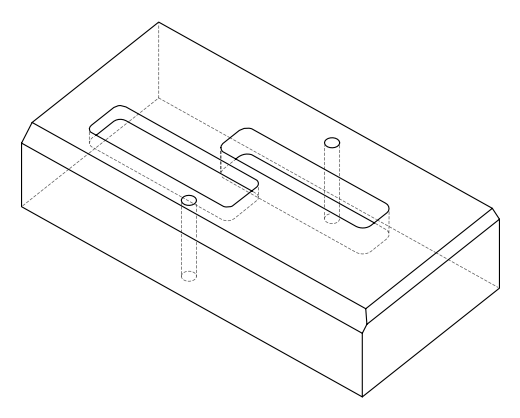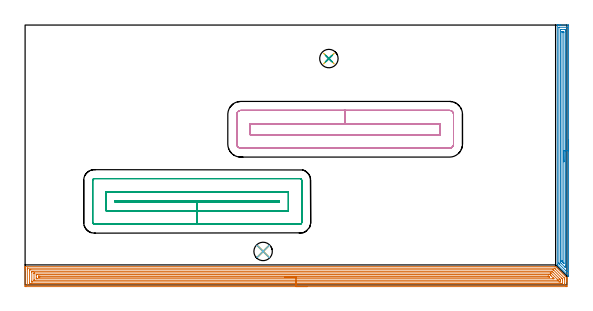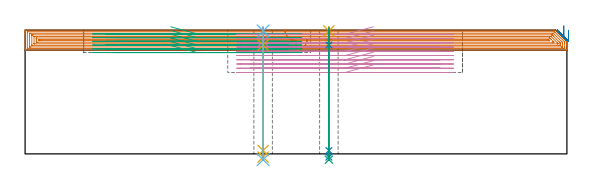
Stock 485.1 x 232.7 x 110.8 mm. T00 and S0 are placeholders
(PLAN: 12 operations, 8 tool changes, 68.4 min)
(1 AREA_MILL | FG_CHAMFER_SURFACE | UGT0205_001 | 27.25 min | 77716 mm3)
(2 AREA_MILL_1 | FG_CHAMFER_SURFACE_1 | UGT0205_001 | 7.27 min | 11124 mm3)
(3 MILL_RECTANGULAR_POCKET | POCKET_RECTANGULAR_STRAIGHT | NXT0201_012 | Follow Part, ap 4, ae 75% | 14.17 min | 230487 mm3)
(4 MILL_RECTANGULAR_POCKET_1 | POCKET_RECTANGULAR_STRAIGHT_1 | NXT0201_012 | Follow Part, ap 4, ae 75% | 17.53 min | 392286 mm3)
(5 SPOT_DRILL | STEP1HOLE | NXT0321_9005460120000 | 0.03 min | 21 mm3)
(6 SPOT_DRILL_1 | STEP1HOLE_1 | NXT0321_9005460120000 | 0.03 min | 13 mm3)
(7 DRILL_BLIND_HOLE_INTO_CENTER | STEP1HOLE | NXT0301_038 | 0.05 min | 305 mm3)
(8 GUN_DRILL_THROUGH_HOLE | STEP1HOLE | UGT0307_002 | 0.53 min | 2852 mm3)
(9 SPADE_DRILL_TO_ENLARGE_THROUGH_HOLE | STEP1HOLE | UGT0306_007 | 0.47 min | 20493 mm3)
(10 DRILL_BLIND_HOLE_INTO_CENTER_1 | STEP1HOLE_1 | NXT0301_038 | 0.05 min | 269 mm3)
(11 GUN_DRILL_THROUGH_HOLE_1 | STEP1HOLE_1 | UGT0307_002 | 0.53 min | 2863 mm3)
(12 SPADE_DRILL_TO_ENLARGE_THROUGH_HOLE_1 | STEP1HOLE_1 | UGT0306_007 | 0.47 min | 20523 mm3)
(TOOL UGT0205_001 | Chamfer Mill 20 x 3 x 45 deg. | D20 FL50 Z2)
(TOOL NXT0201_012 | ENDMILL 16mm [2P460-1600-NA 1630] | D16 FL38 Z6)
(TOOL NXT0321_9005460120000 | NC Spot Drill, 142deg, 12mm, Carbide, Uncoated | D12 PA142 FL30 Z2)
(TOOL NXT0301_038 | Carbide Drill 6.7mm [860.1-0670-034A1-MM 2214] | D6.7 PA140 FL53 Z2)
(TOOL UGT0307_002 | Gun Drill 6 mm | D6 PA130 FL24 Z1)
(TOOL UGT0306_007 | Spade Drill 16.5mm | D16.5 PA132 FL10 Z2)
(OP 1 AREA_MILL)
G17 G21 G94 G90
T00 M6
G54
G17 G0 G90 X252.55 Y-1.5 S1061 M3
G43 Z120.8 H0
Z102.9
G94 G1 X252.512 Z102.029 F250.
X252.398 Z101.164
X252.209 Z100.312
X251.947 Z99.48
X251.613 Z98.674
X251.21 Z97.9
X250.742 Z97.164
X250.21 Z96.472
X249.621 Z95.829
X248.978 Z95.24
X248.286 Z94.709
X247.55 Z94.24
X246.776 Z93.837
X245.97 Z93.503
X245.138 Z93.241
X244.287 Z93.052
X243.422 Z92.938
X242.55 Z92.9
X0.632
X0.107 Y-1.495 Z92.903
X0.009 Y-1.492 Z92.906
X0.004 Y-0.974 Z93.423
X0. Y-0.348 Z94.05
Y13.214 Z107.609
Y14.621 Z109.018
Y14.987 Z109.383
Y15.72 Z110.12
Y15.966 Z110.366
X0.007 Y16.367 Z110.759
X0.01 Y16.397 Z110.788
X0.185 Y16.4 Z110.8
X474.63
X474.995 Y16.398 Z110.787
X475.209 Y16.191 Z110.591
X484.985 Y6.415 Z100.814
X485.064 Y6.334 Z100.732
X485.098 Y6.292 Z100.688
X485.1 Y6.014 Z100.413
Y5.233 Z99.628
Y3.98 Z98.377
Y3.46 Z97.854
Y2.833 Z97.229
Y-0.714 Z93.683
X485.098 Y-0.974 Z93.423
X485.092 Y-1.492 Z92.906
X484.993 Y-1.495 Z92.903
X484.468 Y-1.5 Z92.9
X242.55
Y-0.086 Z94.314
X2.197 Y-0.085 Z94.315
X2.086 Y-0.084 Z94.316
X2.032 Y-0.081 Z94.319
X2.012 Y-0.079 Z94.321
X2.01 Y-0.063 Z94.337
X2.005 Y0.058 Z94.458
X2.001 Y0.329 Z94.729
X2. Y14.101 Z108.501
X2.002 Y14.516 Z108.916
X2.01 Y14.934 Z109.334
X2.012 Y14.98 Z109.38
X2.031 Y14.981 Z109.381
X2.086 Y14.984 Z109.384
X2.197 Y14.985 Z109.385
X2.42 Y14.986 Z109.386
X473.736
X473.956 Y14.979 Z109.379
X474.404 Y14.541 Z108.941
X474.63 Y14.319 Z108.719
X482.68 Y6.271 Z100.671
X482.829 Y6.12 Z100.52
X482.974 Y5.969 Z100.369
X483.068 Y5.871 Z100.271
X483.09 Y5.806 Z100.206
X483.096 Y5.707 Z100.107
X483.099 Y5.233 Z99.633
X483.1 Y4.816 Z99.216
Y1.269 Z95.669
Y0.799 Z95.199
X483.098 Y0.384 Z94.784
X483.09 Y-0.034 Z94.366
X483.088 Y-0.08 Z94.32
X483.069 Y-0.081 Z94.319
X483.014 Y-0.084 Z94.316
X482.903 Y-0.085 Z94.315
X482.68 Y-0.086 Z94.314
X242.55
Y1.329 Z95.729
X5.104
X4.568 Y1.33 Z95.73
X4.209 Y1.333 Z95.733
X4.09 Y1.336 Z95.736
X4.01 Y1.346 Z95.746
X4.006 Y1.479 Z95.879
X4.002 Y1.686 Z96.086
X4. Y1.893 Z96.293
X4.001 Y13.421 Z107.821
X4.004 Y13.49 Z107.89
X4.01 Y13.545 Z107.945
X4.015 Y13.565 Z107.965
X4.03 Y13.566 Z107.966
X4.209 Y13.569 Z107.969
X4.743 Y13.571 Z107.971
X5.104
X472.482
X472.842 Y13.569 Z107.969
X472.893 Y13.567 Z107.967
X472.92 Y13.565 Z107.965
X472.946 Y13.543 Z107.943
X473.061 Y13.434 Z107.834
X473.286 Y13.214 Z107.614
X480.38 Y6.12 Z100.52
X480.891 Y5.606 Z100.006
X481.07 Y5.418 Z99.818
X481.09 Y5.233 Z99.633
X481.096 Y5.029 Z99.429
X481.099 Y4.346 Z98.746
X481.1 Y4.139 Z98.539
X481.099 Y1.479 Z95.879
X481.096 Y1.41 Z95.81
X481.09 Y1.355 Z95.755
X481.085 Y1.335 Z95.735
X481.07 Y1.334 Z95.734
X480.891 Y1.331 Z95.731
X480.357 Y1.329 Z95.729
X479.996
X242.55
Y2.743 Z97.143
X6.721
X6.115 Y2.745 Z97.145
X6.05 Y2.747 Z97.147
X6.011 Y2.749 Z97.149
X6.009 Y2.797 Z97.197
X6.004 Y3.017 Z97.417
X6. Y3.457 Z97.857
Y11.438 Z105.838
X6.005 Y11.883 Z106.283
X6.01 Y12.103 Z106.503
X6.012 Y12.151 Z106.551
X6.066 Y12.153 Z106.553
X6.171 Y12.155 Z106.555
X6.892 Y12.157 Z106.557
X7.064
X471.225
X471.586 Y12.156 Z106.556
X471.766 Y12.153 Z106.553
X471.855 Y12.15 Z106.55
X471.897 Y12.142 Z106.542
X471.947 Y12.098 Z106.498
X472.61 Y11.44 Z105.84
X472.842 Y11.21 Z105.61
X478.208 Y5.843 Z100.243
X478.815 Y5.233 Z99.633
X479.014 Y5.029 Z99.429
X479.083 Y4.957 Z99.357
X479.09 Y4.901 Z99.301
X479.093 Y4.791 Z99.191
X479.1 Y4.349 Z98.749
Y3.462 Z97.862
X479.095 Y3.017 Z97.417
X479.09 Y2.797 Z97.197
X479.088 Y2.749 Z97.149
X479.034 Y2.747 Z97.147
X478.929 Y2.745 Z97.145
X478.208 Y2.743 Z97.143
X478.036
X242.55
Y4.157 Z98.557
X8.681
X8.49 Y4.158 Z98.558
X8.108 Y4.163 Z98.563
X8.009 Y4.164 Z98.564
X8.006 Y4.191 Z98.591
X8.003 Y4.25 Z98.65
X8.001 Y4.346 Z98.746
Y10.341 Z104.741
X8.004 Y10.554 Z104.954
X8.009 Y10.721 Z105.121
X8.011 Y10.736 Z105.136
X8.07 Y10.739 Z105.139
X8.172 Y10.741 Z105.141
X8.299 Y10.743 Z105.143
X8.49
X470.159
X470.35 Y10.742 Z105.142
X470.732 Y10.738 Z105.138
X470.837 Y10.736 Z105.136
X470.876 Y10.714 Z105.114
X471.053 Y10.549 Z104.949
X476.419 Y5.183 Z99.583
X476.836 Y4.761 Z99.161
X477.041 Y4.551 Z98.951
X477.09 Y4.5 Z98.9
X477.093 Y4.443 Z98.843
X477.095 Y4.346 Z98.746
X477.091 Y4.179 Z98.579
X477.089 Y4.164 Z98.564
X477.03 Y4.161 Z98.561
X476.929 Y4.159 Z98.559
X476.801 Y4.157 Z98.557
X476.61
X242.55
Y5.571 Z99.971
X11.022 Y5.572 Z99.972
X10.47 Y5.575 Z99.975
X10.121 Y5.578 Z99.978
X10.01 Y5.588 Z99.988
X10.004 Y5.695 Z100.095
X10.001 Y6.12 Z100.52
X10. Y6.585 Z100.985
Y8.359 Z102.759
Y8.78 Z103.18
X10.002 Y9.243 Z103.643
X10.009 Y9.311 Z103.711
X10.012 Y9.323 Z103.723
X10.021 Y9.325 Z103.725
X10.055 Y9.327 Z103.727
X10.193 Y9.328 Z103.728
X10.47 Y9.329 Z103.729
X469.264 Y9.328 Z103.728
X469.607 Y9.327 Z103.727
X469.743 Y9.324 Z103.724
X469.808 Y9.322 Z103.722
X469.934 Y9.207 Z103.607
X470.159 Y8.991 Z103.391
X470.372 Y8.78 Z103.18
X471.053 Y8.099 Z102.499
X472.842 Y6.311 Z100.711
X473.031 Y6.12 Z100.52
X473.217 Y5.931 Z100.331
X473.561 Y5.578 Z99.978
X473.391 Y5.575 Z99.975
X472.842 Y5.572 Z99.972
X472.501 Y5.571 Z99.971
X242.55
Y6.985 Z101.385
X13.174
X12.279 Y6.986 Z101.386
X12.258 Y6.987 Z101.387
X12.01 Y7.007 Z101.407
X12.005 Y7.258 Z101.658
X12.01 Y7.893 Z102.293
X12.239 Y7.913 Z102.313
X12.258
X13.131 Y7.915 Z102.315
X468.349 Y7.914 Z102.314
X468.37 Y7.913 Z102.313
X468.797 Y7.893 Z102.293
X469.264 Y7.432 Z101.832
X469.684 Y7.007 Z101.407
X469.285 Y6.987 Z101.387
X469.264 Y6.986 Z101.386
X242.55 Y6.985 Z101.385
X241.678 Z101.423
X240.814 Z101.537
X239.962 Z101.726
X239.13 Z101.988
X238.324 Z102.322
X237.55 Z102.725
X236.814 Z103.194
X236.122 Z103.725
X235.479 Z104.314
X234.89 Z104.957
X234.359 Z105.65
X233.89 Z106.385
X233.487 Z107.159
X233.153 Z107.965
X232.891 Z108.797
X232.702 Z109.649
X232.588 Z110.514
X232.55 Z111.385
G0 Z120.8
M5
M2
(OP 2 AREA_MILL_1)
G17 G21 G94 G90
T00 M6
G54
G17 G0 G90 X486.6 Y130.25 S1061 M3
G43 Z120.8 H0
Z110.7
G94 G1 Y130.212 Z109.828 F250.
Y130.098 Z108.964
Y129.909 Z108.112
Y129.647 Z107.28
Y129.313 Z106.474
Y128.91 Z105.7
Y128.441 Z104.964
Y127.91 Z104.272
Y127.321 Z103.629
Y126.678 Z103.04
Y125.986 Z102.509
Y125.25 Z102.04
Y124.476 Z101.637
Y123.67 Z101.303
Y122.838 Z101.041
Y121.986 Z100.852
Y121.122 Z100.738
Y120.25 Z100.7
Y8.044
X486.598 Y7.9 Z100.702
X486.592 Y7.814 Z100.706
X486.453 Y7.947 Z100.843
X486.307 Y8.092 Z100.992
X476.625 Y17.775 Z110.674
X476.504 Y17.905 Z110.79
X476.5 Y18.194 Z110.8
X476.502 Y232.556 Z110.798
X476.5 Y232.609 Z110.796
X476.507 Y232.69 Z110.784
X476.533 Y232.698 Z110.758
X476.547 Y232.7 Z110.744
X476.877 Z110.422
X477.408 Z109.891
X477.984 Z109.311
X479.163 Z108.134
X479.767 Z107.527
X486.008 Z101.289
X486.311 Y232.698 Z100.986
X486.591 Y232.69 Z100.706
X486.599 Y232.41 Z100.699
X486.6 Y120.25 Z100.7
X485.186 Z102.114
X485.185 Y11.886 Z102.115
X485.183 Y11.816 Z102.117
X485.179 Y11.693 Z102.121
X485.116 Y11.745 Z102.184
X484.898 Y11.955 Z102.402
X484.225 Y12.625 Z103.075
X484.003 Y12.846 Z103.297
X478.656 Y18.194 Z108.644
X477.984 Y18.874 Z109.316
X477.935 Y18.926 Z109.365
X477.921 Y19.017 Z109.379
X477.917 Y19.085 Z109.383
X477.916 Y19.154 Z109.384
X477.914 Y19.977 Z109.386
X477.917 Y230.395 Z109.383
X477.923 Y230.681 Z109.377
X477.939 Y230.69 Z109.361
X477.984 Y230.692 Z109.316
X478.504 Y230.699 Z108.796
X484.744 Z102.556
X485.116 Y230.696 Z102.184
X485.168 Y230.693 Z102.132
X485.178 Y230.691 Z102.122
X485.181 Y230.629 Z102.119
X485.184 Y230.537 Z102.116
X485.185 Y230.397 Z102.115
X485.186 Y230.328 Z102.114
Y120.25
X483.772 Z103.528
X483.771 Y16.864 Z103.529
Y16.411
X483.769 Y15.976 Z103.531
X483.765 Y15.554 Z103.535
X483.333 Y15.974 Z103.967
X482.889 Y16.411 Z104.411
X480.215 Y19.085 Z107.085
X479.767 Y19.538 Z107.533
X479.336 Y19.977 Z107.964
X479.331 Y20.412 Z107.969
X479.329 Y20.868 Z107.971
Y21.306
X479.331 Y228.545 Z107.969
X479.332 Y228.654 Z107.968
X479.334 Y228.68 Z107.966
X479.336 Y228.686 Z107.964
X479.355 Y228.69 Z107.945
X479.457 Y228.696 Z107.843
X479.613 Y228.699 Z107.687
X483.179 Z104.121
X483.333 Y228.697 Z103.967
X483.488 Y228.693 Z103.812
X483.765 Y228.681 Z103.535
X483.766 Y228.545 Z103.534
X483.77 Y228.108 Z103.53
X483.771 Y227.654 Z103.529
Y227.215
X483.772 Y120.25 Z103.528
X482.357 Z104.943
Y19.631
X482.355 Y19.458 Z104.945
X482.353 Y19.416 Z104.947
X482.352 Y19.409 Z104.948
X482.341 Y19.417 Z104.959
X482.281 Y19.473 Z105.019
X481.772 Y19.977 Z105.528
X481.55 Y20.199 Z105.75
X480.885 Y20.868 Z106.415
X480.789 Y20.971 Z106.511
X480.75 Y21.024 Z106.55
X480.748 Y21.07 Z106.552
X480.745 Y21.272 Z106.555
X480.743 Y21.675 Z106.557
Y21.759
X480.745 Y225.871 Z106.555
X480.751 Y226.67 Z106.549
X480.753 Y226.69 Z106.547
X480.773 Y226.693 Z106.527
X480.825 Y226.697 Z106.475
X480.928 Y226.699 Z106.372
X481.136 Y226.7 Z106.164
X481.55 Y226.699 Z105.75
X481.614 Z105.686
X482.35 Y226.672 Z104.95
X482.357 Y225.956 Z104.943
Y225.871
Y120.25
Y119.378 Z104.981
Y118.513 Z105.095
Y117.662 Z105.283
Y116.83 Z105.546
Y116.024 Z105.88
Y115.25 Z106.282
Y114.514 Z106.751
Y113.822 Z107.282
Y113.179 Z107.872
Y112.59 Z108.515
Y112.058 Z109.207
Y111.59 Z109.943
Y111.187 Z110.717
Y110.853 Z111.522
Y110.591 Z112.355
Y110.402 Z113.206
Y110.288 Z114.071
Y110.25 Z114.943
G0 Z120.8
M5
M2
(OP 3 MILL_RECTANGULAR_POCKET)
G17 G21 G94 G90
T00 M6
G54
G17 G0 G90 X130.402 Y74.4 S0 M3
G43 Z120.8 H1
Z113.8
G94 G1 X154.1 Z107.45 F250.
X227.7 F500.
Y75.2
X80.5
Y74.4
X154.1
Y66.4
X235.7
Y83.2
X72.5
Y66.4
X154.1
Y54.4
X246.2
G3 X247.7 Y55.9 R1.5
G1 Y93.7
G3 X246.2 Y95.2 R1.5
G1 X62.
G3 X60.5 Y93.7 R1.5
G1 Y55.9
G3 X62. Y54.4 R1.5
G1 X154.1
X155.1
G0 X130.402 Y74.4 Z110.45
G1 X154.1 Z104.1 F250.
X227.7 F500.
Y75.2
X80.5
Y74.4
X154.1
Y66.4
X235.7
Y83.2
X72.5
Y66.4
X154.1
Y54.4
X246.2
G3 X247.7 Y55.9 R1.5
G1 Y93.7
G3 X246.2 Y95.2 R1.5
G1 X62.
G3 X60.5 Y93.7 R1.5
G1 Y55.9
G3 X62. Y54.4 R1.5
G1 X154.1
X155.1
G0 X130.402 Y74.4 Z107.1
G1 X154.1 Z100.75 F250.
X227.7 F500.
Y75.2
X80.5
Y74.4
X154.1
Y66.4
X235.7
Y83.2
X72.5
Y66.4
X154.1
Y54.4
X246.2
G3 X247.7 Y55.9 R1.5
G1 Y93.7
G3 X246.2 Y95.2 R1.5
G1 X62.
G3 X60.5 Y93.7 R1.5
G1 Y55.9
G3 X62. Y54.4 R1.5
G1 X154.1
X155.1
G0 X130.402 Y74.4 Z103.75
G1 X154.1 Z97.4 F250.
X227.7 F500.
Y75.2
X80.5
Y74.4
X154.1
Y66.4
X235.7
Y83.2
X72.5
Y66.4
X154.1
Y54.4
X246.2
G3 X247.7 Y55.9 R1.5
G1 Y93.7
G3 X246.2 Y95.2 R1.5
G1 X62.
G3 X60.5 Y93.7 R1.5
G1 Y55.9
G3 X62. Y54.4 R1.5
G1 X154.1
X155.1
G0 X130.402 Y74.4 Z100.4
G1 X154.1 Z94.05 F250.
X227.7 F500.
Y75.2
X80.5
Y74.4
X154.1
Y66.4
X235.7
Y83.2
X72.5
Y66.4
X154.1
Y54.4
X246.2
G3 X247.7 Y55.9 R1.5
G1 Y93.7
G3 X246.2 Y95.2 R1.5
G1 X62.
G3 X60.5 Y93.7 R1.5
G1 Y55.9
G3 X62. Y54.4 R1.5
G1 X154.1
X155.1
G0 X130.402 Y74.4 Z97.05
G1 X154.1 Z90.7 F250.
X227.7 F500.
Y75.2
X80.5
Y74.4
X154.1
Y66.4
X235.7
Y83.2
X72.5
Y66.4
X154.1
Y54.4
X246.2
G3 X247.7 Y55.9 R1.5
G1 Y93.7
G3 X246.2 Y95.2 R1.5
G1 X62.
G3 X60.5 Y93.7 R1.5
G1 Y55.9
G3 X62. Y54.4 R1.5
G1 X154.1
X155.1
G0 Z120.8
M5
M2
(OP 4 MILL_RECTANGULAR_POCKET_1)
G17 G21 G94 G90
T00 M6
G54
G17 G0 G90 X311.891 Y144.3 S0 M3
G43 Z120.8 H1
Z113.8
G94 G1 X286.55 Z107.01 F250.
X201.5 F500.
Y134.5
X371.6
Y144.3
X286.55
Y156.3
X193.1
G3 X189.5 Y152.7 R3.6
G1 Y126.1
G3 X193.1 Y122.5 R3.6
G1 X380.
G3 X383.6 Y126.1 R3.6
G1 Y152.7
G3 X380. Y156.3 R3.6
G1 X286.55
X285.55
G0 X311.891 Y144.3 Z110.01
G1 X286.55 Z103.22 F250.
X201.5 F500.
Y134.5
X371.6
Y144.3
X286.55
Y156.3
X193.1
G3 X189.5 Y152.7 R3.6
G1 Y126.1
G3 X193.1 Y122.5 R3.6
G1 X380.
G3 X383.6 Y126.1 R3.6
G1 Y152.7
G3 X380. Y156.3 R3.6
G1 X286.55
X285.55
G0 X311.891 Y144.3 Z106.22
G1 X286.55 Z99.43 F250.
X201.5 F500.
Y134.5
X371.6
Y144.3
X286.55
Y156.3
X193.1
G3 X189.5 Y152.7 R3.6
G1 Y126.1
G3 X193.1 Y122.5 R3.6
G1 X380.
G3 X383.6 Y126.1 R3.6
G1 Y152.7
G3 X380. Y156.3 R3.6
G1 X286.55
X285.55
G0 X311.891 Y144.3 Z102.43
G1 X286.55 Z95.64 F250.
X201.5 F500.
Y134.5
X371.6
Y144.3
X286.55
Y156.3
X193.1
G3 X189.5 Y152.7 R3.6
G1 Y126.1
G3 X193.1 Y122.5 R3.6
G1 X380.
G3 X383.6 Y126.1 R3.6
G1 Y152.7
G3 X380. Y156.3 R3.6
G1 X286.55
X285.55
G0 X311.891 Y144.3 Z98.64
G1 X286.55 Z91.85 F250.
X201.5 F500.
Y134.5
X371.6
Y144.3
X286.55
Y156.3
X193.1
G3 X189.5 Y152.7 R3.6
G1 Y126.1
G3 X193.1 Y122.5 R3.6
G1 X380.
G3 X383.6 Y126.1 R3.6
G1 Y152.7
G3 X380. Y156.3 R3.6
G1 X286.55
X285.55
G0 X311.891 Y144.3 Z94.85
G1 X286.55 Z88.06 F250.
X201.5 F500.
Y134.5
X371.6
Y144.3
X286.55
Y156.3
X193.1
G3 X189.5 Y152.7 R3.6
G1 Y126.1
G3 X193.1 Y122.5 R3.6
G1 X380.
G3 X383.6 Y126.1 R3.6
G1 Y152.7
G3 X380. Y156.3 R3.6
G1 X286.55
X285.55
G0 X311.891 Y144.3 Z91.06
G1 X286.55 Z84.27 F250.
X201.5 F500.
Y134.5
X371.6
Y144.3
X286.55
Y156.3
X193.1
G3 X189.5 Y152.7 R3.6
G1 Y126.1
G3 X193.1 Y122.5 R3.6
G1 X380.
G3 X383.6 Y126.1 R3.6
G1 Y152.7
G3 X380. Y156.3 R3.6
G1 X286.55
X285.55
G0 X311.891 Y144.3 Z87.27
G1 X286.55 Z80.48 F250.
X201.5 F500.
Y134.5
X371.6
Y144.3
X286.55
Y156.3
X193.1
G3 X189.5 Y152.7 R3.6
G1 Y126.1
G3 X193.1 Y122.5 R3.6
G1 X380.
G3 X383.6 Y126.1 R3.6
G1 Y152.7
G3 X380. Y156.3 R3.6
G1 X286.55
X285.55
G0 X311.891 Y144.3 Z83.48
G1 X286.55 Z76.69 F250.
X201.5 F500.
Y134.5
X371.6
Y144.3
X286.55
Y156.3
X193.1
G3 X189.5 Y152.7 R3.6
G1 Y126.1
G3 X193.1 Y122.5 R3.6
G1 X380.
G3 X383.6 Y126.1 R3.6
G1 Y152.7
G3 X380. Y156.3 R3.6
G1 X286.55
X285.55
G0 X311.891 Y144.3 Z79.69
G1 X286.55 Z72.9 F250.
X201.5 F500.
Y134.5
X371.6
Y144.3
X286.55
Y156.3
X193.1
G3 X189.5 Y152.7 R3.6
G1 Y126.1
G3 X193.1 Y122.5 R3.6
G1 X380.
G3 X383.6 Y126.1 R3.6
G1 Y152.7
G3 X380. Y156.3 R3.6
G1 X286.55
X285.55
G0 Z120.8
M5
M2
(OP 5 SPOT_DRILL)
G17 G21 G94 G90
T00 M6
G54
G17 G0 G90 X272. Y202.7 S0 M3
G43 Z120.8 H0
G94 G81 G98 Z110.086 F250. R113.8
G80
M5
M2
(OP 6 SPOT_DRILL_1)
G17 G21 G94 G90
T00 M6
G54
G17 G0 G90 X213.1 Y30. S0 M3
G43 Z120.8 H0
G94 G81 G98 Z110.086 F250. R113.8
G80
M5
M2
(OP 7 DRILL_BLIND_HOLE_INTO_CENTER)
G17 G21 G94 G90
T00 M6
G54
G17 G0 G90 X272. Y202.7 S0 M3
G43 Z120.8 H1
G94 G81 G98 Z100.75 F250. R112.8
G80
M5
M2
(OP 8 GUN_DRILL_THROUGH_HOLE)
G17 G21 G94 G90
T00 M6
G54
G17 G0 G90 X272. Y202.7 M8
G43 Z120.8 H0
Z110.557
S716 M3
G94 G1 Z97.443 F125. M26
G4 X.084
Z3. F250.
G4 X.084
Z-2.899 F125.
G4 X.084
M5
M9
G0 Z110.557
Z120.8
M2
(OP 9 SPADE_DRILL_TO_ENLARGE_THROUGH_HOLE)
G17 G21 G94 G90
T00 M6
G54
G17 G0 G90 X272. Y202.7 S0 M3
G43 Z120.8 H0
G94 G73 G98 Z-5.173 F250. Q14.497 R112.8
G80
M5
M2
(OP 10 DRILL_BLIND_HOLE_INTO_CENTER_1)
G17 G21 G94 G90
T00 M6
G54
G17 G0 G90 X213.1 Y30. S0 M3
G43 Z120.8 H1
G94 G81 G98 Z100.75 F250. R112.8
G80
M5
M2
(OP 11 GUN_DRILL_THROUGH_HOLE_1)
G17 G21 G94 G90
T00 M6
G54
G17 G0 G90 X213.1 Y30. M8
G43 Z120.8 H0
Z110.557
S716 M3
G94 G1 Z97.443 F125. M26
G4 X.084
Z3. F250.
G4 X.084
Z-2.899 F125.
G4 X.084
M5
M9
G0 Z110.557
Z120.8
M2
(OP 12 SPADE_DRILL_TO_ENLARGE_THROUGH_HOLE_1)
G17 G21 G94 G90
T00 M6
G54
G17 G0 G90 X213.1 Y30. S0 M3
G43 Z120.8 H0
G94 G73 G98 Z-5.173 F250. Q14.497 R112.8
G80
M5
M2
